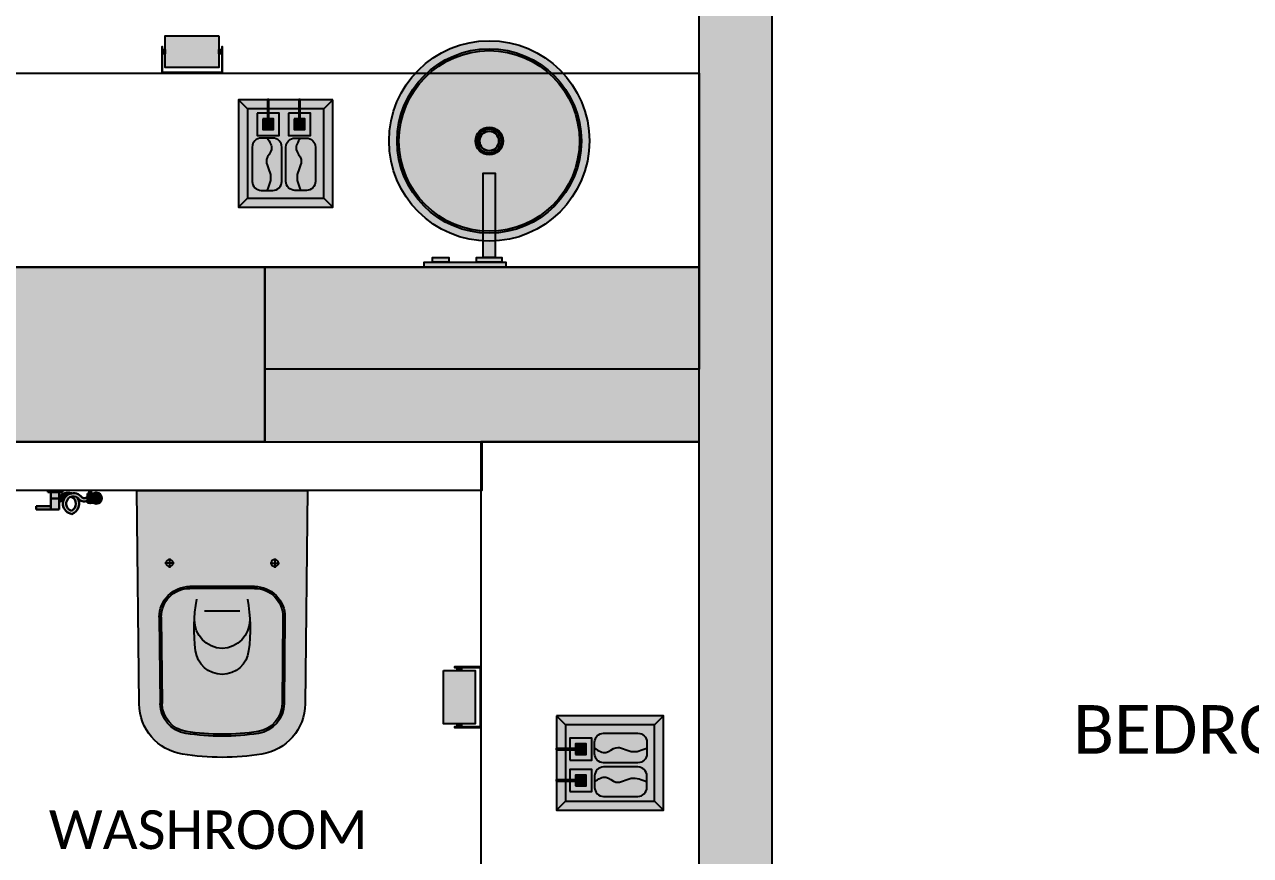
# Model space of a CAD drawing. Header units: millimetres. Extents: x 307301 to 459443, y -2888111 to -2805601.
# Drawn here: x 311133 to 313661, y -2815705 to -2813993 of the extents above; entities that cross this region are included whole.
import ezdxf

# ---------------------------------------------------------------- set-up
doc = ezdxf.new("R2010")
doc.units = ezdxf.units.MM
doc.header["$LTSCALE"] = 10
doc.header["$MEASUREMENT"] = 0
for name, color, linetype, lineweight in [('Area', 1, 'Continuous', 30), ('Bma-Furniture Hatch', 6, 'Continuous', 9), ('COLUMN HATCH', 252, 'Continuous', 5), ('HATCH WALL', 8, 'Continuous', 0), ('I-Fur Hatch', 8, 'Continuous', 0), ('I-SANI&FITT', 5, 'Continuous', 30)]:
    doc.layers.add(name, color=color, linetype=linetype, lineweight=lineweight)
for name, color, linetype in [('BMA  furniture', 6, 'Continuous'), ('BMA FURNITURE', 6, 'Continuous'), ('BMA_furniture', 5, 'Continuous'), ('COL', 2, 'Continuous'), ('Furniture - Plan', 3, 'Continuous'), ('HATCH', 252, 'Continuous'), ('PDA FURNITURE', 6, 'Continuous'), ('SANITARY FITTING', 250, 'Continuous'), ('SANITRY FITTING', 252, 'Continuous'), ('TEXT - BMA', 6, 'Continuous'), ('WALL - PDA', 1, 'Continuous')]:
    doc.layers.add(name, color=color, linetype=linetype)
doc.styles.add('ARIAL', font='GOTHIC.TTF')
doc.styles.add('ARIALNARROW', font='calibri.ttf')

# ---------------------------------------------------------------- blocks, each defined once
blk = doc.blocks.new('A$C9a3b0c70')
at = {"layer": 'COLUMN HATCH'}
h = blk.add_hatch(color=252, dxfattribs=at)
h.dxf.hatch_style = 1
h.paths.add_polyline_path([(5679.941035891417, 18782.26569942059), (6874.941035885364, 18782.26569942059), (6874.941035885364, 18422.26569942059), (5679.941035891417, 18422.26569942059)])
at = {"layer": 'COL', "elevation": 0.05547479510309496}
blk.add_lwpolyline([(5679.941035891417, 18782.26569942059), (6874.941035885364, 18782.26569942059), (6874.941035885364, 18422.26569942059), (5679.941035891417, 18422.26569942059)], close=True, dxfattribs=at)
blk = doc.blocks.new('sdhfhydy')
at = {"layer": 'BMA_furniture', "ltscale": 5}
h = blk.add_hatch(color=254, dxfattribs=at)
h.dxf.hatch_style = 1
h.set_gradient(color1=(138, 138, 138), one_color=1, tint=1, name='SPHERICAL')
h.paths.add_polyline_path([(-3036418.390993062, -21696.05556864204, 1), (-3036458.61511347, -21696.05556864204, 1)])
at = {"layer": 'HATCH'}
h = blk.add_hatch(color=254, dxfattribs=at)
h.dxf.hatch_style = 1
h.set_gradient(color1=(201, 201, 201), tint=1, name='CYLINDER')
edge = h.paths.add_edge_path()
edge.add_arc((-3036438.503053266, -21696.05556864204), 206.5, 0, 360)
h = blk.add_hatch(color=252, dxfattribs=at)
h.set_gradient(color1=(150, 150, 150), rotation=90.00000000000003, one_color=1, tint=1, name='SPHERICAL')
h.paths.add_polyline_path([(-3036178.427991993, -21662.05556864204), (-3036178.427991993, -21830.05556864204), (-3036188.427991993, -21830.05556864204), (-3036188.427991993, -21662.05556864204)])
h = blk.add_hatch(color=252, dxfattribs=at)
h.set_gradient(color1=(150, 150, 150), rotation=90.00000000000003, one_color=1, tint=1, name='SPHERICAL')
h.paths.add_polyline_path([(-3036198.427991993, -21683.55556864204), (-3036198.427991993, -21708.55556864204), (-3036372.427991993, -21708.5555686439), (-3036372.427991993, -21683.5555686439)])
h = blk.add_hatch(color=252, dxfattribs=at)
h.set_gradient(color1=(150, 150, 150), rotation=90.00000000000003, one_color=1, tint=1, name='SPHERICAL')
h.paths.add_polyline_path([(-3036188.427991993, -21670.1536825868), (-3036188.427991993, -21721.95745469915), (-3036198.427991993, -21721.95745469915), (-3036198.427991993, -21670.1536825868)])
h = blk.add_hatch(color=252, dxfattribs=at)
h.set_gradient(color1=(150, 150, 150), rotation=90.00000000000003, one_color=1, tint=1, name='SPHERICAL')
h.paths.add_polyline_path([(-3036188.427991993, -21779.05556864204), (-3036188.427991993, -21813.05556864204), (-3036198.427991993, -21813.05556864204), (-3036198.427991993, -21779.05556864204)])
at = {"color": 8, "ltscale": 5}
for radius in [24.96821267426597, 20.11206020346152]:
    blk.add_circle((-3036438.503053266, -21696.05556864204), radius, dxfattribs=at)
at = {"layer": 'BMA  furniture', "color": 3, "ltscale": 3}
blk.add_lwpolyline([(-3036178.427991993, -21662.05556864204), (-3036178.427991993, -21830.05556864204), (-3036188.427991993, -21830.05556864204), (-3036188.427991993, -21662.05556864204)], close=True, dxfattribs=at)
at = {"layer": 'BMA  furniture', "linetype": 'Continuous'}
for points in [[(-3036198.427991993, -21683.55556864204), (-3036198.427991993, -21708.55556864204), (-3036372.427991993, -21708.5555686439), (-3036372.427991993, -21683.5555686439)], [(-3036188.427991993, -21670.1536825868), (-3036188.427991993, -21721.95745469915), (-3036198.427991993, -21721.95745469915), (-3036198.427991993, -21670.1536825868)], [(-3036188.427991993, -21779.05556864204), (-3036188.427991993, -21813.05556864204), (-3036198.427991993, -21813.05556864204), (-3036198.427991993, -21779.05556864204)]]:
    blk.add_lwpolyline(points, close=True, dxfattribs=at)
at = {"layer": 'SANITARY FITTING', "color": 3}
for radius in [206.5, 189.98, 186.0929411764706, 28.53275724216428, 20.3805408872602]:
    blk.add_circle((-3036438.503053266, -21696.05556864204), radius, dxfattribs=at)
blk = doc.blocks.new('HANDWASH PLAN')
at = {"layer": 'BMA FURNITURE'}
h = blk.add_hatch(color=255, dxfattribs=at)
h.dxf.hatch_style = 1
h.paths.add_polyline_path([(5000377.493349838, -54179.72033046205), (5000439.493349836, -54179.72085132873), (5000439.492828968, -54241.72085132665), (5000410.49282897, -54241.72060769547), (5000410.492963387, -54225.72060769604), (5000423.492963387, -54225.72071691001), (5000423.49321542, -54195.72071691097), (5000393.49321542, -54195.7204648787), (5000393.492963389, -54225.72046487776), (5000406.492963389, -54225.72057409174), (5000406.492828972, -54241.72057409117), (5000377.492828972, -54241.72033045998)])
h = blk.add_hatch(color=40, dxfattribs=at)
h.dxf.hatch_style = 1
h.set_gradient(color1=(255, 191, 0), color2=(253, 245, 186), tint=1, name='SPHERICAL')
h.paths.add_polyline_path([(5000393.492963389, -54225.72046487776), (5000423.492963387, -54225.72071691001), (5000423.49321542, -54195.72071691097), (5000393.49321542, -54195.7204648787)])
h = blk.add_hatch(color=40, dxfattribs=at)
h.dxf.hatch_style = 1
h.set_gradient(color1=(255, 191, 0), color2=(253, 245, 186), tint=1, name='SPHERICAL')
h.paths.add_polyline_path([(5000406.492828971, -54241.72057409117), (5000410.49282897, -54241.72060769547), (5000410.492963387, -54225.72060769604), (5000406.492963389, -54225.72057409174)])
h = blk.add_hatch(color=40, dxfattribs=at)
h.dxf.hatch_style = 1
h.set_gradient(color1=(255, 191, 0), color2=(253, 245, 186), tint=1, name='SPHERICAL')
h.paths.add_polyline_path([(5000406.492828972, -54241.72057409117), (5000410.49282897, -54241.72060769547), (5000410.492505529, -54280.22060769412), (5000406.492505529, -54280.22057408981)])
at = {"layer": 'BMA FURNITURE', "color": 3, "ltscale": 100}
for points in [[(5000377.492828972, -54241.72033045998), (5000377.493349838, -54179.72033046205), (5000439.493349836, -54179.72085132873), (5000439.492828968, -54241.72085132665)], [(5000393.492963389, -54225.72046487776), (5000393.49321542, -54195.7204648787), (5000423.49321542, -54195.72071691097), (5000423.492963387, -54225.72071691001)], [(5000406.492505529, -54280.22057408981), (5000406.492963389, -54225.72057409174), (5000410.492963387, -54225.72060769604), (5000410.492505529, -54280.22060769412)]]:
    blk.add_lwpolyline(points, close=True, dxfattribs=at)
blk = doc.blocks.new('TRAY PLAN')
at = {"layer": 'BMA  furniture', "ltscale": 100}
h = blk.add_hatch(color=250, dxfattribs=at)
h.dxf.hatch_style = 1
h.set_gradient(color1=(51, 51, 51), one_color=1, tint=1, name='CYLINDER')
h.paths.add_polyline_path([(5000101.032517433, -54319.66196911691), (5000126.032517433, -54344.66196911724), (5000126.032517433, -54080.14877464205), (5000101.032517433, -54105.148774642)])
h.paths.add_polyline_path([(5000101.032517433, -54105.148774642), (5000126.032517433, -54080.14877464205), (4999826.032517431, -54080.14877464333), (4999851.032517433, -54105.14877464278)])
h.paths.add_polyline_path([(4999851.032517433, -54105.14877464278), (4999826.032517431, -54080.14877464333), (4999826.032517433, -54344.66196911809), (4999851.032517433, -54319.66196911772)])
h.paths.add_polyline_path([(5000126.032517433, -54344.66196911724), (5000101.032517433, -54319.66196911691), (4999851.032517433, -54319.66196911772), (4999826.032517433, -54344.66196911809)])
h = blk.add_hatch(color=251, dxfattribs=at)
h.dxf.hatch_style = 1
h.set_gradient(color1=(99, 99, 99), color2=(179, 179, 179), one_color=1, tint=0.699999988079071, name='CYLINDER')
h.paths.add_polyline_path([(4999851.032517433, -54105.14877464278), (4999851.032517433, -54319.66196911772), (5000101.032517433, -54319.66196911691), (5000101.032517433, -54105.148774642)])
at = {"layer": 'BMA  furniture', "ltscale": 0.25}
h = blk.add_hatch(color=7, dxfattribs=at)
h.set_gradient(color1=(247, 247, 247), one_color=1, tint=1)
edge = h.paths.add_edge_path()
edge.add_line((5000019.096590328, -54186.70107657294), (5000019.096590328, -54154.18789451997))
edge.add_arc((4999994.096590326, -54154.18789452023), 25, 360.0000000001434, 450.0000000001434)
edge.add_line((4999994.096590326, -54129.1878945201), (4999897.874171707, -54129.18789452028))
edge.add_arc((4999897.874171708, -54154.18789452042), 25, 450.0000000001434, 540.0000000001432)
edge.add_line((4999872.874171708, -54154.18789452066), (4999872.874171708, -54186.70107657403))
edge.add_arc((4999897.874171708, -54186.70107657338), 25, 180.0000000001434, 270.0000000001433)
edge.add_line((4999897.874171708, -54211.70107657393), (4999994.096590328, -54211.70107657376))
edge.add_arc((4999994.096590328, -54186.70107657361), 25, 270.0000000001433, 360.0000000001434)
h = blk.add_hatch(color=7, dxfattribs=at)
h.set_gradient(color1=(247, 247, 247), one_color=1, tint=1)
edge = h.paths.add_edge_path()
edge.add_line((5000019.097109899, -54248.54680717217), (5000019.09765619, -54281.05998922055))
edge.add_arc((4999994.097656193, -54281.06040927419), 25, 270.000962692477, 360.000962692477, ccw=False)
edge.add_line((4999994.098076247, -54306.0604092708), (4999897.875657642, -54306.06202601469))
edge.add_arc((4999897.875237587, -54281.06202601809), 25, 180.0009626924772, 270.000962692477, ccw=False)
edge.add_line((4999872.875237592, -54281.06244607174), (4999872.874691299, -54248.54926402297))
edge.add_arc((4999897.874691296, -54248.54884396971), 25, 450.0009626924771, 540.0009626924771, ccw=False)
edge.add_line((4999897.874271241, -54223.5488439727), (4999994.096689849, -54223.5472272288))
edge.add_arc((4999994.097109902, -54248.5472272254), 25, 360.000962692477, 450.0009626924771, ccw=False)
at = {"layer": 'BMA  furniture', "color": 6, "ltscale": 5, "elevation": -1.866998e-10}
blk.add_lwpolyline([(5000126.032517433, -54080.14877464205), (5000126.032517433, -54344.66196911724), (4999826.032517433, -54344.66196911809), (4999826.032517431, -54080.14877464333)], close=True, dxfattribs=at)
at = {"layer": 'BMA  furniture', "color": 3, "ltscale": 5, "elevation": -1.866998e-10}
for points in [[(4999826.032517431, -54080.14877464333), (4999851.032517433, -54105.14877464278)], [(5000126.032517433, -54080.14877464205), (5000101.032517433, -54105.148774642)], [(4999851.032517433, -54319.66196911772), (4999826.032517433, -54344.66196911809)], [(5000101.032517433, -54319.66196911691), (5000126.032517433, -54344.66196911724)]]:
    blk.add_lwpolyline(points, dxfattribs=at)
blk.add_lwpolyline([(5000101.032517433, -54105.148774642), (5000101.032517433, -54319.66196911691), (4999851.032517433, -54319.66196911772), (4999851.032517433, -54105.14877464278)], close=True, dxfattribs=at)
at = {"layer": 'BMA  furniture', "elevation": -1.866998e-10}
for points in [[(5000019.096590328, -54186.70107657294), (5000019.096590327, -54154.18789452042, 0.4142135623730951), (4999994.096590326, -54129.1878945201), (4999897.874171708, -54129.18789452028, 0.4142135623730951), (4999872.874171708, -54154.18789452066), (4999872.874171708, -54186.70107657321, 0.4142135623730951), (4999897.874171708, -54211.70107657393), (4999994.096590326, -54211.70107657334, 0.4142135623730951)], [(5000019.097109899, -54248.54680717217), (5000019.097656189, -54281.05998922012, -0.4142135623730951), (4999994.098076247, -54306.0604092708), (4999897.875657642, -54306.06202601469, -0.4142135623730951), (4999872.875237592, -54281.06244607174), (4999872.874691299, -54248.54926402379, -0.4142135623730951), (4999897.874271241, -54223.5488439727), (4999994.096689849, -54223.5472272292, -0.4142135623730951)]]:
    blk.add_lwpolyline(points, format="xyb", close=True, dxfattribs=at)
at = {"layer": 'BMA  furniture'}
for points in [[(5000019.096590328, -54171.07974848434), (4999987.523382428, -54182.94764985697), (4999959.688811221, -54169.50143332357), (4999916.976990461, -54180.0674657755), (4999872.874171708, -54170.44448554715)], [(5000019.097372372, -54264.16813525857), (4999987.523965068, -54252.30076438559), (4999959.689619792, -54265.74744859791), (4999916.977621506, -54255.18213379812), (4999872.874964445, -54264.80585504755)]]:
    blk.add_spline(points, degree=3, dxfattribs=at)
at = {"layer": 'BMA  furniture', "color": 3, "rotation": 90.0004813463102}
for p in [(4945889.151894028, -5054582.781565323), (4945889.152890242, -5054670.362870782)]:
    blk.add_blockref('HANDWASH PLAN', p, dxfattribs=at)
blk = doc.blocks.new('SDYDTY')
at = {"layer": 'I-Fur Hatch', "linetype": 'Continuous'}
h = blk.add_hatch(color=8, dxfattribs=at)
h.set_gradient(color1=(122, 122, 122), rotation=89.99999999999996, one_color=1, tint=1, name='CYLINDER')
h.paths.add_polyline_path([(4992372.718866119, -63822.69903087105), (4992446.633219744, -63822.69903087105), (4992446.633219744, -63947.69903087105), (4992372.718866119, -63947.69903087105)])
h = blk.add_hatch(color=250, dxfattribs=at)
h.set_gradient(color1=(59, 59, 59), color2=(77, 77, 77), one_color=1, tint=0.300000011920929, name='CYLINDER')
h.paths.add_polyline_path([(4992457.949356072, -63885.1096024758), (4992457.949356072, -63954.45948491852), (4992398.266784881, -63954.45948491852), (4992398.266784881, -63955.93777199103), (4992459.427643145, -63955.93777199103), (4992459.427643145, -63885.1096024758), (4992459.427643145, -63814.46028975108), (4992398.266784881, -63814.46028975108), (4992398.266784881, -63815.93857682357), (4992457.949356072, -63815.93857682357)])
h = blk.add_hatch(color=8, dxfattribs=at)
h.set_gradient(color1=(122, 122, 122), color2=(224, 224, 224), rotation=89.99999999999996, one_color=1, tint=0.8799999952316284, name='CYLINDER')
h.paths.add_polyline_path([(4992404.736061758, -63815.93857682357), (4992414.616024105, -63815.93857682357), (4992414.616024105, -63822.69903087105), (4992404.736061758, -63822.69903087105)])
h = blk.add_hatch(color=8, dxfattribs=at)
h.set_gradient(color1=(122, 122, 122), color2=(224, 224, 224), rotation=89.99999999999996, one_color=1, tint=0.8799999952316284, name='CYLINDER')
h.paths.add_polyline_path([(4992404.736061758, -63947.69903087105), (4992414.616024105, -63947.69903087105), (4992414.616024105, -63954.45948491852), (4992404.736061758, -63954.45948491852)])
at = {"layer": 'Furniture - Plan', "color": 6, "linetype": 'Continuous'}
for points in [[(4992372.718866119, -63822.69903087105), (4992446.633219744, -63822.69903087105), (4992446.633219744, -63947.69903087105), (4992372.718866119, -63947.69903087105)], [(4992457.949356072, -63885.1096024758), (4992457.949356072, -63954.45948491852), (4992398.266784881, -63954.45948491852), (4992398.266784881, -63955.93777199103), (4992459.427643145, -63955.93777199103), (4992459.427643145, -63885.1096024758), (4992459.427643145, -63814.46028975108), (4992398.266784881, -63814.46028975108), (4992398.266784881, -63815.93857682357), (4992457.949356072, -63815.93857682357), (4992457.949356072, -63885.1096024758)], [(4992404.736061758, -63815.93857682357), (4992414.616024105, -63815.93857682357), (4992414.616024105, -63822.69903087105), (4992404.736061758, -63822.69903087105)], [(4992404.736061758, -63947.69903087105), (4992414.616024105, -63947.69903087105), (4992414.616024105, -63954.45948491852), (4992404.736061758, -63954.45948491852)]]:
    blk.add_lwpolyline(points, close=True, dxfattribs=at)
for points in [[(4992409.676042931, -63822.69903087105), (4992409.676042931, -63815.93857682357)], [(4992409.676042931, -63947.69903087105), (4992409.676042931, -63954.45948491852)]]:
    blk.add_lwpolyline(points, dxfattribs=at)
blk = doc.blocks.new('A$C39E617A6')
at = {"layer": 'I-Fur Hatch', "ltscale": 20}
h = blk.add_hatch(color=256, dxfattribs=at)
h.dxf.hatch_style = 1
h.set_gradient(color1=(128, 128, 128), one_color=1, tint=1, name='SPHERICAL')
h.paths.add_polyline_path([(364.9999960397836, 570.0000030225493), (-3.9602164179e-06, 570.0000030225493), (5.09664954105392, 113.9460072006914, 0.3653353261826125), (97.86304879793896, 6.675238361232914, 0.0392863362078213), (182.4999960397836, 3.0225492083e-06, 0.0392863362079306), (267.1369432816282, 6.675238361291121, 0.3660722128455261), (359.9065383546986, 114.231972240319)])
at = {"layer": 'Furniture - Plan', "color": 3, "ltscale": 100}
for p, q in [((69.99999603978358, 425.007968525344), (69.99999603978358, 404.9920375197543)), ((294.9999960397836, 425.007968525344), (294.9999960397836, 404.9920375197543)), ((80.0079615425784, 415.0000030225492), (59.99203053698876, 415.0000030225492)), ((284.9920305369888, 415.0000030225492), (305.0079615425784, 415.0000030225492)), ((113.26426871703, 365.0000030225492), (251.7357233625371, 365.0000030225492)), ((113.26426871703, 360.7902647142182), (251.7357233625371, 360.7902647142182)), ((48.26743731228635, 299.3581272714655), (50.0912588282954, 114.6763472356251)), ((52.47697035782038, 299.399698437599), (54.30079187382943, 114.7179184017586)), ((219.9826349192299, 312.6019779282505), (145.0173571603373, 312.6019779282505)), ((312.5230217217468, 299.399698437599), (310.6992002057377, 114.7179184017586)), ((316.7325547672808, 299.3581272714655), (314.9087332512717, 114.6763472356251))]:
    blk.add_line(p, q, dxfattribs=at)
blk.add_lwpolyline([(-3.9602164179e-06, 570.0000030225493), (5.09664954105392, 113.9460072006914, 0.3653353261820722), (97.86304879770614, 6.675238361291121, 0.0392863362079153), (182.4999960397836, 3.0225492083e-06, 0.0392863362079174), (267.1369432816282, 6.675238361291121, 0.3660722128456257), (359.9065383546986, 114.231972240319), (364.9999960397836, 570.0000030225493)], format="xyb", close=True, dxfattribs=at)
for centre in [(69.99999603978358, 415.0000030225492), (294.9999960397836, 415.0000030225492)]:
    blk.add_circle(centre, 7.5, dxfattribs=at)
for centre, radius, start, end in [((113.26426871703, 300.0000022826134), 65.00000074, 90, 180.5658050180689), ((113.26426871703, 300.0000022826134), 60.79026243177196, 90, 180.5658050180689), ((251.7357233625371, 300.0000022826134), 65.00000074, 359.4341949819312, 90), ((251.7357233625371, 300.0000022826134), 60.79026243177196, 359.4341949819312, 90), ((490.501761626685, 274.8732491412084), 367.7248353588933, 170.127923726679, 187.4392720950322), ((-125.5017695473507, 274.8732491412084), 367.7248353588933, 352.5607279049678, 9.872076273320992), ((184.2689184411429, 293.1404724942404), 60.64201880570602, 179.3041590272622, 268.3310551113081), ((180.7310736384243, 293.1404724942404), 60.64201880570602, 271.668944888692, 0.6958409727378223), ((182.5082642689813, 234.0718291878584), 57.0440048716135, 186.8562658594896, 270), ((182.4917278105858, 234.0718291878584), 57.0440048716135, 270, 353.1437341405102), ((115.0880902346689, 115.3182222465402), 65.00000074161413, 180.5658050180689, 260.990902708247), ((115.0880902346689, 115.3182222465402), 60.79026243338606, 180.5658050180689, 260.990902708247), ((249.9119018448983, 115.3182222465402), 60.79026243338606, 279.0090972917529, 359.4341949819312), ((249.9119018448983, 115.3182222465402), 65.00000074161413, 279.0090972917529, 359.4341949819312), ((182.5940589115489, 541.0965806911116), 491.8868482777542, 260.990902708247, 269.9900398365718), ((182.4059331677854, 541.0965806911116), 491.8868482777542, 270.0099601634282, 279.0090972917529), ((182.5940589115489, 541.0965806911116), 496.0965865859822, 260.990902708247, 269.9900398365718), ((182.4059331677854, 541.0965806911116), 496.0965865859822, 270.0099601634282, 279.0090972917529)]:
    blk.add_arc(centre, radius, start, end, dxfattribs=at)
blk = doc.blocks.new('A$C068D2085')
at = {"linetype": 'Continuous'}
h = blk.add_hatch(color=8, dxfattribs=at)
h.set_gradient(color1=(122, 122, 122), rotation=89.99999999999996, one_color=1, tint=1, name='CYLINDER')
h.paths.add_polyline_path([(-210536.5482902584, 129233.5860842258), (-210536.5278029948, 129263.70992976), (-210543.2542974726, 129263.7145044568), (-210543.2747847365, 129233.5906589229)])
h.paths.add_polyline_path([(-210536.5482902584, 129233.5860842258), (-210559.0482850546, 129233.6013864996), (-210559.0597617601, 129216.726390403), (-210536.5597669639, 129216.7110881283)])
h.paths.add_polyline_path([(-210559.0597617601, 129216.726390403), (-210559.0482850546, 129233.6013864996), (-210571.527479759, 129233.6098736148), (-210571.5389564641, 129216.7348775183)])
h = blk.add_hatch(color=251, dxfattribs=at)
h.set_gradient(color1=(77, 77, 77), color2=(107, 107, 107), rotation=89.99999999999996, one_color=1, tint=0.4199999868869781, name='CYLINDER')
h.paths.add_polyline_path([(-210571.523016596, 129240.1723721023), (-210575.2730157276, 129240.1749224807), (-210575.2934187597, 129210.1749294195), (-210571.5434196271, 129210.1723790401)])
h = blk.add_hatch(color=253, dxfattribs=at)
h.set_gradient(color1=(168, 168, 168), rotation=89.99999999999996, one_color=1, tint=1, name='CYLINDER')
edge = h.paths.add_edge_path()
edge.add_arc((-210558.0724356527, 129217.3332790058), 6.191471507764298, 278.4056302585317, 354.3296204654336)
edge.add_line((-210551.9112603615, 129216.7215286969), (-210560.9831119362, 129216.7276984811))
edge.add_arc((-210548.1752080747, 129198.2013881663), 22.52257923077383, 124.6574979642106, 198.5844207166982)
edge.add_arc((-210548.2003737293, 129187.3421158286), 21.63841966598738, 134.2086996998609, 170.2047669799593, ccw=False)
edge.add_arc((-210548.1752080747, 129198.2013881662), 15.81262366208735, 124.6574979363998, 162.8935532600735, ccw=False)
h = blk.add_hatch(color=253, dxfattribs=at)
h.set_gradient(color1=(168, 168, 168), rotation=89.99999999999996, one_color=1, tint=1, name='CYLINDER')
edge = h.paths.add_edge_path()
edge.add_arc((-210567.7061496833, 129165.2605049252), 8.256287745651282, 302.358333574082, 392.6958952956101)
edge.add_arc((-210548.200373919, 129187.3421159152), 21.63841945751567, 9.529672862973825, 234.5253425498241, ccw=False)
edge.add_arc((-210548.1752080748, 129198.2013881663), 22.52257923057752, 235.2028004977385, 341.1500192635437, ccw=False)
edge.add_arc((-210551.8976532461, 129186.875786843), 11.60897812015798, 156.2379152198776, 218.1393287652589, ccw=False)
edge.add_arc((-210548.1752080694, 129198.2013881749), 15.81262367025417, 204.8608650357708, 334.8735749098535)
edge.add_arc((-210548.2003739203, 129187.3421159159), 14.92846388757566, 16.1202987666461, 218.7836831046909)
edge.add_arc((-210567.7061496735, 129165.2605049242), 14.966243305257, -27.800744864083015, 58.27994277068768, ccw=False)
edge.add_line((-210554.4673863194, 129158.2802768816), (-210563.2872800868, 129158.2862753026))
h = blk.add_hatch(color=252, dxfattribs=at)
h.set_gradient(color1=(138, 138, 138), color2=(166, 166, 166), one_color=1, tint=0.6499999761581421, name='CYLINDER')
h.paths.add_polyline_path([(-210575.3306443772, 129155.4395173842), (-210569.2260215471, 129155.4395173842), (-210569.2260215471, 129150.9353645803), (-210575.3306443772, 129150.9353645803)])
h = blk.add_hatch(color=252, dxfattribs=at)
h.set_gradient(color1=(138, 138, 138), one_color=1, tint=1, name='INVCYLINDER')
h.paths.add_polyline_path([(-210569.2250013956, 129152.4353642327), (-210569.2289833516, 129146.5804176128, -0.5593216292049387), (-210549.7765862703, 129146.5671880109), (-210549.7726043143, 129152.4221346332)])
h.paths.add_polyline_path([(-210549.7715841627, 129153.9221342878), (-210549.7686223585, 129158.2770812313), (-210569.2210194398, 129158.290310833), (-210569.2239812443, 129153.9353638874)])
h = blk.add_hatch(color=250, dxfattribs=at)
h.set_gradient(color1=(64, 64, 64), color2=(56, 56, 56), rotation=89.99999999999996, one_color=1, tint=0.2199999988079071, name='CYLINDER')
edge = h.paths.add_edge_path()
edge.add_arc((-210559.5068481458, 129140.599201099), 11.41467756642817, 0, 360)
edge = h.paths.add_edge_path(flags=17)
edge.add_arc((-210559.5068481458, 129140.599201099), 9.914677566442727, 0, 360)
h = blk.add_hatch(color=251, dxfattribs=at)
h.set_gradient(color1=(107, 107, 107), rotation=89.99999999999996, one_color=1, tint=1, name='SPHERICAL')
edge = h.paths.add_edge_path()
edge.add_arc((-210559.5068481458, 129140.599201099), 9.914677566442727, 0, 360)
at = {"layer": 'I-SANI&FITT', "color": 6}
for p, q in [((-210543.2542974691, 129263.7145044464), (-210543.2747847358, 129233.5906589189)), ((-210543.2542974691, 129263.7145044464), (-210543.2747847358, 129233.5906589189)), ((-210543.2542974732, 129263.714504456), (-210543.2747847379, 129233.5906589218)), ((-210543.2542974725, 129263.7145044568), (-210543.2747847365, 129233.5906589236)), ((-210536.527802996, 129263.7099297601), (-210543.2542974732, 129263.714504456)), ((-210536.5278029948, 129263.70992976), (-210543.2542974725, 129263.7145044568)), ((-210536.5482902571, 129233.5860842239), (-210536.5278029911, 129263.7099297514)), ((-210536.5482902571, 129233.5860842239), (-210536.5278029911, 129263.7099297514)), ((-210536.5482902592, 129233.5860842249), (-210536.527802996, 129263.7099297601)), ((-210536.5482902584, 129233.5860842258), (-210536.5278029948, 129263.70992976)), ((-210575.2934187597, 129210.1749294195), (-210575.2730157276, 129240.1749224807)), ((-210571.523016596, 129240.1723721023), (-210575.2730157276, 129240.1749224807)), ((-210571.5434196271, 129210.172379041), (-210571.523016596, 129240.1723721023)), ((-210559.0482850556, 129233.6013864977), (-210571.5274797556, 129233.6098736146)), ((-210559.0482850556, 129233.6013864977), (-210571.5274797556, 129233.6098736146)), ((-210559.0482850558, 129233.6013864987), (-210571.5274797589, 129233.6098736139)), ((-210559.0482850546, 129233.6013864996), (-210571.5274797591, 129233.6098736148)), ((-210559.0597617601, 129216.726390403), (-210559.0482850546, 129233.6013864996)), ((-210559.0482850556, 129233.6013864977), (-210536.5482902571, 129233.5860842239)), ((-210559.0482850556, 129233.6013864977), (-210536.5482902571, 129233.5860842239)), ((-210559.0482850558, 129233.6013864987), (-210536.5482902592, 129233.5860842249)), ((-210559.0482850546, 129233.6013864996), (-210536.5482902584, 129233.5860842258)), ((-210536.5597669638, 129216.7110881283), (-210536.5482902584, 129233.5860842258)), ((-210571.543419627, 129210.1723790401), (-210575.2934187597, 129210.1749294195)), ((-210559.0597617601, 129216.726390403), (-210571.5389564641, 129216.7348775183)), ((-210536.5597669638, 129216.7110881283), (-210559.0597617601, 129216.726390403)), ((-210569.2229610927, 129155.4353635394), (-210575.3306443799, 129155.4395173815)), ((-210569.2239812443, 129153.9353638867), (-210569.2210194398, 129158.2903108464)), ((-210549.7686223575, 129158.2770812313), (-210569.2210194344, 129158.290310833)), ((-210549.7686223583, 129158.2770812462), (-210569.2210194398, 129158.2903108464)), ((-210549.7715841627, 129153.9221342866), (-210549.7686223585, 129158.2770812462)), ((-210569.2260215471, 129150.9353645803), (-210575.3337048354, 129150.9395184234)), ((-210549.0226044874, 129152.4216245574), (-210569.9750012222, 129152.4358743085)), ((-210549.0215843364, 129153.921624212), (-210569.9739810708, 129153.9358739632)), ((-210569.2289833516, 129146.5804176197), (-210569.2250013956, 129152.435364233)), ((-210549.7765862703, 129146.5671880205), (-210549.7726043143, 129152.4221346338)), ((-210549.0226044874, 129152.4216245574), (-210549.0215843364, 129153.921624212))]:
    blk.add_line(p, q, dxfattribs=at)
at = {"layer": 'I-SANI&FITT'}
for p, q in [((-210575.2934187578, 129210.1749294072), (-210575.2730157246, 129240.1749224712)), ((-210571.5434196218, 129210.172379036), (-210571.5230165947, 129240.1723720994)), ((-210559.059761761, 129216.726390404), (-210559.0482850556, 129233.6013864977)), ((-210559.059761761, 129216.726390404), (-210559.0482850556, 129233.6013864977)), ((-210559.0597617621, 129216.7263904022), (-210559.0482850558, 129233.6013864987)), ((-210536.559766963, 129216.7110881301), (-210536.5482902571, 129233.5860842239)), ((-210536.559766963, 129216.7110881301), (-210536.5482902571, 129233.5860842239)), ((-210536.5597669659, 129216.7110881275), (-210536.5482902592, 129233.5860842249)), ((-210571.5434196218, 129210.172379036), (-210575.2934187578, 129210.1749294072)), ((-210559.059761761, 129216.726390404), (-210571.5389564613, 129216.7348775209)), ((-210559.059761761, 129216.726390404), (-210571.5389564613, 129216.7348775209)), ((-210559.0597617621, 129216.7263904022), (-210571.5389564642, 129216.7348775173)), ((-210536.559766963, 129216.7110881301), (-210559.059761761, 129216.726390404)), ((-210536.559766963, 129216.7110881301), (-210559.059761761, 129216.726390404)), ((-210536.5597669659, 129216.7110881275), (-210559.0597617621, 129216.7263904022)), ((-210569.2229610913, 129155.4353635412), (-210575.3306443772, 129155.4395173842)), ((-210569.2239812401, 129153.9353638865), (-210569.2210194344, 129158.290310833)), ((-210549.7715841577, 129153.9221342844), (-210549.7686223575, 129158.2770812313)), ((-210569.2260215432, 129150.9353645773), (-210575.3337048342, 129150.9395184214)), ((-210569.975001221, 129152.4358743057), (-210569.9739810679, 129153.9358739612)), ((-210569.9750012222, 129152.4358743085), (-210569.9739810706, 129153.9358739622)), ((-210549.0226044847, 129152.4216245563), (-210569.975001221, 129152.4358743057)), ((-210549.0215843308, 129153.9216242108), (-210569.9739810679, 129153.9358739612)), ((-210569.2289833485, 129146.5804176083), (-210569.2250013944, 129152.435364232)), ((-210549.7765862661, 129146.5671880063), (-210549.772604312, 129152.4221346309)), ((-210549.0226044847, 129152.4216245563), (-210549.0215843308, 129153.9216242108))]:
    blk.add_line(p, q, dxfattribs=at)
at = {"layer": 'I-SANI&FITT', "color": 6}
for radius in [11.41467756642817, 9.914677566442727]:
    blk.add_circle((-210559.5068481458, 129140.599201099), radius, dxfattribs=at)
for centre, radius, start, end in [((-210548.1752080748, 129198.2013881664), 22.52257923061849, 124.6574979361268, 198.5844207169775), ((-210548.2003739203, 129187.3421159159), 21.6384194562921, 9.529672788754544, 234.5253425509781), ((-210548.1752080748, 129198.2013881664), 15.81262366175242, 124.6574979361268, 162.8935532605952), ((-210548.2003739203, 129187.3421159159), 14.92846388756457, 16.1202987664771, 218.783683104926), ((-210548.1752080748, 129198.2013881664), 15.81262366175242, 204.8608649901986, 334.8735750027362), ((-210567.7061496832, 129165.2605049252), 8.256287745586414, 302.3583335255879, 32.6958952959861), ((-210567.7061496832, 129165.2605049252), 14.96624331431394, 332.1992551319178, 58.27994277235607)]:
    blk.add_arc(centre, radius, start, end, dxfattribs=at)
at = {"layer": 'I-SANI&FITT'}
for centre, radius, start, end in [((-210558.5542135274, 129217.7925892431), 6.728744123753272, 281.8943738432151, 350.8408769133786), ((-210548.1752080748, 129198.2013881664), 22.52257923061849, 235.2028004977962, 341.1500192634732)]:
    blk.add_arc(centre, radius, start, end, dxfattribs=at)
at = {"layer": 'I-SANI&FITT', "color": 6, "extrusion": (0, 0, -1)}
for centre, major_axis, ratio, start_param, end_param in [((-210558.5542135294, 129217.7925892432), (-5.008499875211905, -4.493431483241016), 0.9999999998363438, 4.032693965658102, 5.236037452248957), ((-210548.1752080773, 129198.2013881628), (-15.04049860212938, 16.7645452373863), 0.9999999999320792, 2.631035012585936, 4.480162813453429)]:
    blk.add_ellipse(centre, major_axis=major_axis, ratio=ratio, start_param=start_param, end_param=end_param, dxfattribs=at)

msp = doc.modelspace()

# ---------------------------------------------------------------- hatches: boundary and pattern name
at = {"layer": 'Bma-Furniture Hatch', "true_color": 0xffffff}
h = msp.add_hatch(color=7, dxfattribs=at)
h.dxf.hatch_style = 1
h.paths.add_polyline_path([(311629.1254753091, -2814492.90766549), (312524.12385107, -2814492.90766549), (312524.12385107, -2814702.903018714), (311629.1254753091, -2814702.903018714)])
at = {"layer": 'HATCH WALL'}
for points in [[(312524.13279738, -2813902.891446233), (312674.1327973809, -2813902.891446233), (312674.1238510709, -2816382.903018714), (312524.12385107, -2816382.903018714)], [(311629.1254753091, -2814852.903018715), (312524.1238510709, -2814852.903018715), (312524.1238510709, -2814702.903018714), (311629.1254753091, -2814702.903018714)]]:
    msp.add_hatch(color=7, dxfattribs=at).paths.add_polyline_path(points)

# ---------------------------------------------------------------- linework, layer by layer
at = {"layer": 'PDA FURNITURE', "elevation": 0.05547479569909773}
msp.add_lwpolyline([(324324.1238510709, -2818642.903018716), (320504.0840371195, -2818647.836849602), (320504.0840371195, -2823807.907665477), (319504.1238510691, -2823807.907665477), (319504.1238510691, -2825712.903018702), (312944.1238510695, -2825712.903018702), (312944.1238510695, -2823807.905434475), (312444.1238510695, -2823807.905434475), (312444.1238510695, -2825407.90766549), (310934.1238510705, -2825407.90766549), (310934.1238510705, -2821218.144531001), (311628.9522450471, -2821218.144531001), (311628.9522450471, -2820797.90766549), (309474.1238510709, -2820802.903018715), (309474.1238510709, -2816532.903018716), (311052.5220519215, -2816532.930254189), (311052.5220519215, -2816382.903018715), (310074.1238510711, -2816382.903018715), (310074.123851073, -2814852.903018715), (311629.1254753091, -2814852.903018715), (311629.1254753091, -2814492.90766549), (311008.9506891546, -2814492.907679092), (311008.9506221645, -2812252.907647139)], dxfattribs=at)
at = {"layer": 'PDA FURNITURE'}
for points, elevation in [([(312524.1313904493, -2814492.907484855), (311109.1065442608, -2814492.90766549), (311109.1065442608, -2814092.90766549), (312524.1313904493, -2814092.907484855)], 0.05547479540109634), ([(311629.1254753091, -2814492.90766549), (312524.12385107, -2814492.90766549), (312524.12385107, -2814702.903018714), (311629.1254753091, -2814702.903018714)], 0.05547479540109634), ([(310074.123851073, -2814953.058873821), (310074.123851073, -2814852.903018713), (312076.62466319, -2814852.903018715), (312076.62466319, -2814953.058873822)], 0.05547479540109634), ([(312074.12385107, -2816382.903018714), (312524.12385107, -2816382.903018714), (312524.12385107, -2814852.903018715), (312074.12385107, -2814852.903018715)], 2.980013874553933e-10)]:
    msp.add_lwpolyline(points, close=True, dxfattribs=dict(at, elevation=elevation))
at = {"layer": 'WALL - PDA'}
for points, elevation in [([(312524.13279738, -2813902.891446233), (312674.1327973809, -2813902.891446233), (312674.1238510709, -2816382.903018714), (312524.12385107, -2816382.903018714)], 2.980013874553933e-10), ([(311629.1254753091, -2814852.903018715), (312524.1238510709, -2814852.903018715), (312524.1238510709, -2814702.903018714), (311629.1254753091, -2814702.903018714)], 0.05547479540109634)]:
    msp.add_lwpolyline(points, close=True, dxfattribs=dict(at, elevation=elevation))

# ---------------------------------------------------------------- block references
msp.add_blockref('A$C9a3b0c70', (304754.1844394238, -2833275.17336491))
at = {"layer": 'Area', "rotation": 270}
msp.add_blockref('sdhfhydy', (333787.6280189776, -5850671.350713516, 0.05547479540109634), dxfattribs=at)
at = {"layer": 'BMA FURNITURE', "color": 1, "xscale": 0.8835328281287728, "yscale": 0.8835328281287728, "zscale": 0.8835328281287728, "rotation": 270}
msp.add_blockref('SDYDTY', (367923.5214078515, 1596908.889812464, 0.05547479540109634), dxfattribs=at)
at = {"layer": 'BMA FURNITURE', "xscale": -1.00346082780868, "yscale": 1.00346082780868, "zscale": 1.00346082780868, "rotation": 89.9610330796449}
msp.add_blockref('A$C068D2085', (440725.0388540301, -3026345.341383586, 0.05547479540109634), dxfattribs=at)
at = {"layer": 'BMA FURNITURE', "ltscale": 20, "xscale": -0.9649122807022469, "yscale": 0.9649122807022469, "zscale": 0.9649122807022469}
msp.add_blockref('A$C39E617A6', (311716.9707445368, -2815503.058876739, 0.05547479540109634), dxfattribs=at)
at = {"layer": 'BMA FURNITURE', "color": 1, "xscale": 0.8835328281287728, "yscale": 0.8835328281287728, "zscale": 0.8835328281287728}
msp.add_blockref('SDYDTY', (-4098927.673572632, -2758934.441888167), dxfattribs=at)
at = {"layer": 'SANITRY FITTING', "color": 3, "extrusion": (0, 0, -1), "xscale": 0.7360088295860774, "yscale": 0.7360088295860774, "zscale": -0.7360088295860774, "rotation": 90}
msp.add_blockref('TRAY PLAN', (-351572.7319509212, -6494285.20769387), dxfattribs=at)
at = {"layer": 'SANITRY FITTING', "color": 3, "extrusion": (0, 0, -1), "xscale": 0.7360088295860774, "yscale": 0.7360088295860774, "zscale": -0.7360088295860774}
msp.add_blockref('TRAY PLAN', (-3992367.172165722, -2775613.890507033, 0.05547479496568226), dxfattribs=at)

# ---------------------------------------------------------------- texts
at = {"layer": 'TEXT - BMA', "attachment_point": 2}
for s, insert, char_height, style in [('BEDROOM-03', (313738.631368945, -2815395.49105576), 100, 'ARIALNARROW'), ('{\\fCalibri|b0|i0|c0|p34;WASHROOM}', (311512.3224302169, -2815612.220801387), 80, 'ARIAL')]:
    msp.add_mtext_dynamic_manual_height_columns(s, width=1562.773897285689, gutter_width=5, heights=[0], dxfattribs=dict(at, insert=insert, char_height=char_height, style=style))

doc.saveas('drawing.dxf')
